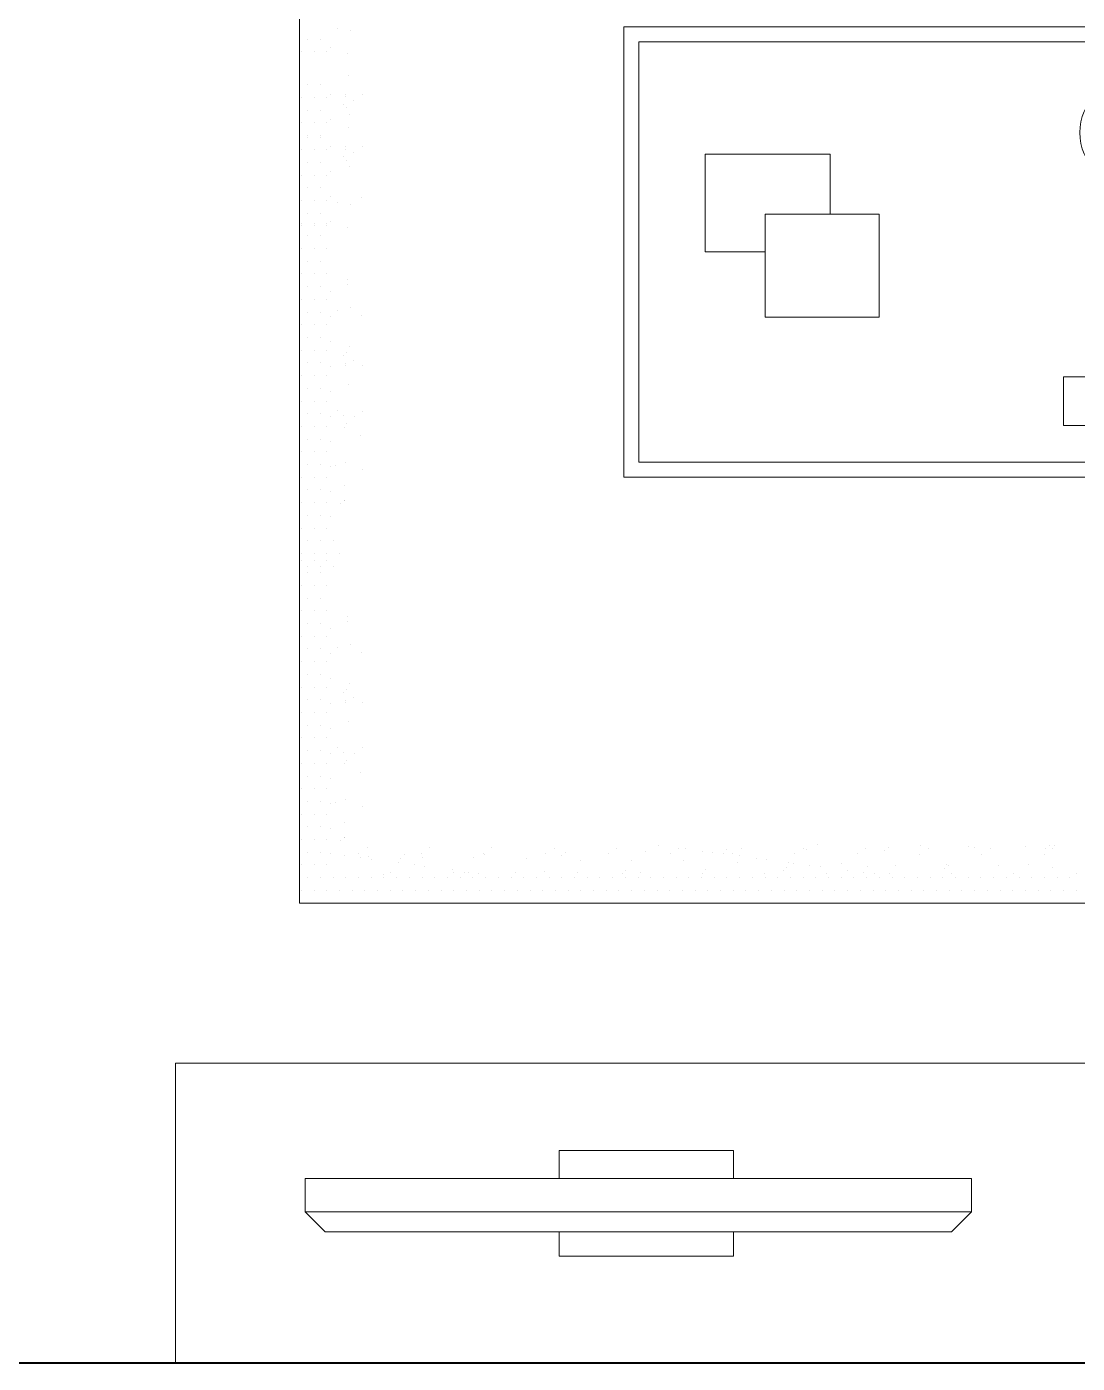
# Model space of a CAD drawing. Header units: millimetres. Extents: x 13204 to 24802, y 21209 to 40694.
# Drawn here: x 23922.7 to 24062.7, y 36410.9 to 36589 of the extents above; entities that cross this region are included whole.
import ezdxf

# ---------------------------------------------------------------- set-up
doc = ezdxf.new("R2010")
doc.units = ezdxf.units.MM
for name, color, linetype, lineweight in [('Hachura', 8, 'Continuous', 0), ('Layout', 6, 'Continuous', 15), ('Mobiliario', 6, 'Continuous', 13), ('MOBILIÁRIO', 6, 'Continuous', 13), ('Paredes', 1, 'Continuous', 40)]:
    doc.layers.add(name, color=color, linetype=linetype, lineweight=lineweight)

# ---------------------------------------------------------------- blocks, each defined once
blk = doc.blocks.new('A$C54701999')
at = {"layer": 'MOBILIÁRIO', "color": 8}
for p, q in [((3.64, 45.84), (6.64, 48.84)), ((3.64, 45.84), (3.64, -48.16)), ((3.64, -48.16), (6.64, -51.16))]:
    blk.add_line(p, q, dxfattribs=at)
for points in [[(6.64, 48.84), (11.64, 48.84), (11.64, -51.16), (6.64, -51.16), (6.64, 48.84)], [(3.64, -13.08), (0, -13.08), (0, 13.08), (3.64, 13.08)], [(11.64, 13.08), (15.89, 13.08), (15.89, -13.08), (11.64, -13.08)]]:
    blk.add_lwpolyline(points, dxfattribs=at)
blk = doc.blocks.new('Mesa8lugaresP4')
at = {"layer": 'Hachura'}
for p, q in [((1103.7, 847.8), (-1090.1, 847.8)), ((-51.9, 847.6), (-51.9, 847.6)), ((-32.8, 847.6), (-32.8, 847.6)), ((-13.8, 847.6), (-13.8, 847.6)), ((5.3, 847.6), (5.3, 847.6)), ((24.3, 847.6), (24.3, 847.6)), ((43.4, 847.6), (43.4, 847.6)), ((62.4, 847.6), (62.4, 847.6)), ((81.5, 847.6), (81.5, 847.6)), ((100.5, 847.6), (100.5, 847.6)), ((119.6, 847.6), (119.6, 847.6)), ((138.6, 847.6), (138.6, 847.6)), ((157.7, 847.6), (157.7, 847.6)), ((176.7, 847.6), (176.7, 847.6)), ((195.8, 847.6), (195.8, 847.6)), ((214.8, 847.6), (214.8, 847.6)), ((233.9, 847.6), (233.9, 847.6)), ((252.9, 847.6), (252.9, 847.6)), ((272, 847.6), (272, 847.6)), ((291, 847.6), (291, 847.6)), ((310.1, 847.6), (310.1, 847.6)), ((329.1, 847.6), (329.1, 847.6)), ((348.2, 847.6), (348.2, 847.6)), ((367.2, 847.6), (367.2, 847.6)), ((386.3, 847.6), (386.3, 847.6)), ((405.3, 847.6), (405.3, 847.6)), ((424.4, 847.6), (424.4, 847.6)), ((443.4, 847.6), (443.4, 847.6)), ((462.5, 847.6), (462.5, 847.6)), ((481.5, 847.6), (481.5, 847.6)), ((500.6, 847.6), (500.6, 847.6)), ((519.6, 847.6), (519.6, 847.6)), ((538.7, 847.6), (538.7, 847.6)), ((557.7, 847.6), (557.7, 847.6)), ((576.8, 847.6), (576.8, 847.6)), ((595.8, 847.6), (595.8, 847.6)), ((614.9, 847.6), (614.9, 847.6)), ((633.9, 847.6), (633.9, 847.6)), ((653, 847.6), (653, 847.6)), ((672, 847.6), (672, 847.6)), ((691.1, 847.6), (691.1, 847.6)), ((710.1, 847.6), (710.1, 847.6)), ((729.2, 847.6), (729.2, 847.6)), ((748.2, 847.6), (748.2, 847.6)), ((767.3, 847.6), (767.3, 847.6)), ((786.3, 847.6), (786.3, 847.6)), ((805.4, 847.6), (805.4, 847.6)), ((824.4, 847.6), (824.4, 847.6)), ((843.5, 847.6), (843.5, 847.6)), ((862.5, 847.6), (862.5, 847.6)), ((881.6, 847.6), (881.6, 847.6)), ((900.6, 847.6), (900.6, 847.6)), ((919.7, 847.6), (919.7, 847.6)), ((938.7, 847.6), (938.7, 847.6)), ((957.8, 847.6), (957.8, 847.6)), ((976.8, 847.6), (976.8, 847.6)), ((995.9, 847.6), (995.9, 847.6)), ((1014.9, 847.6), (1014.9, 847.6)), ((1034, 847.6), (1034, 847.6)), ((1053, 847.6), (1053, 847.6)), ((1072.1, 847.6), (1072.1, 847.6)), ((1091.1, 847.6), (1091.1, 847.6)), ((1103.7, -847.8), (1103.7, 847.8)), ((-61.4, 828.6), (-61.4, 828.6)), ((-42.3, 828.6), (-42.3, 828.6)), ((-23.3, 828.6), (-23.3, 828.6)), ((-4.2, 828.6), (-4.2, 828.6)), ((14.8, 828.6), (14.8, 828.6)), ((33.9, 828.6), (33.9, 828.6)), ((52.9, 828.6), (52.9, 828.6)), ((72, 828.6), (72, 828.6)), ((91, 828.6), (91, 828.6)), ((110.1, 828.6), (110.1, 828.6)), ((129.1, 828.6), (129.1, 828.6)), ((148.2, 828.6), (148.2, 828.6)), ((167.2, 828.6), (167.2, 828.6)), ((186.3, 828.6), (186.3, 828.6)), ((205.3, 828.6), (205.3, 828.6)), ((224.4, 828.6), (224.4, 828.6)), ((243.4, 828.6), (243.4, 828.6)), ((262.5, 828.6), (262.5, 828.6)), ((281.5, 828.6), (281.5, 828.6)), ((300.6, 828.6), (300.6, 828.6)), ((319.6, 828.6), (319.6, 828.6)), ((338.7, 828.6), (338.7, 828.6)), ((357.7, 828.6), (357.7, 828.6)), ((376.8, 828.6), (376.8, 828.6)), ((395.8, 828.6), (395.8, 828.6)), ((414.9, 828.6), (414.9, 828.6)), ((433.9, 828.6), (433.9, 828.6)), ((453, 828.6), (453, 828.6)), ((472, 828.6), (472, 828.6)), ((491.1, 828.6), (491.1, 828.6)), ((510.1, 828.6), (510.1, 828.6)), ((529.2, 828.6), (529.2, 828.6)), ((548.2, 828.6), (548.2, 828.6)), ((567.3, 828.6), (567.3, 828.6)), ((586.3, 828.6), (586.3, 828.6)), ((605.4, 828.6), (605.4, 828.6)), ((624.4, 828.6), (624.4, 828.6)), ((643.5, 828.6), (643.5, 828.6)), ((662.5, 828.6), (662.5, 828.6)), ((681.6, 828.6), (681.6, 828.6)), ((700.6, 828.6), (700.6, 828.6)), ((719.7, 828.6), (719.7, 828.6)), ((738.7, 828.6), (738.7, 828.6)), ((757.8, 828.6), (757.8, 828.6)), ((776.8, 828.6), (776.8, 828.6)), ((795.9, 828.6), (795.9, 828.6)), ((814.9, 828.6), (814.9, 828.6)), ((834, 828.6), (834, 828.6)), ((853, 828.6), (853, 828.6)), ((872.1, 828.6), (872.1, 828.6)), ((891.1, 828.6), (891.1, 828.6)), ((910.2, 828.6), (910.2, 828.6)), ((929.2, 828.6), (929.2, 828.6)), ((948.3, 828.6), (948.3, 828.6)), ((967.3, 828.6), (967.3, 828.6)), ((986.4, 828.6), (986.4, 828.6)), ((1005.4, 828.6), (1005.4, 828.6)), ((1024.5, 828.6), (1024.5, 828.6)), ((1043.5, 828.6), (1043.5, 828.6)), ((1062.6, 828.6), (1062.6, 828.6)), ((1081.6, 828.6), (1081.6, 828.6)), ((1100.7, 828.6), (1100.7, 828.6)), ((-51.9, 809.5), (-51.9, 809.5)), ((-32.8, 809.5), (-32.8, 809.5)), ((-13.8, 809.5), (-13.8, 809.5)), ((5.3, 809.5), (5.3, 809.5)), ((24.3, 809.5), (24.3, 809.5)), ((43.4, 809.5), (43.4, 809.5)), ((62.4, 809.5), (62.4, 809.5)), ((81.5, 809.5), (81.5, 809.5)), ((100.5, 809.5), (100.5, 809.5)), ((119.6, 809.5), (119.6, 809.5)), ((138.6, 809.5), (138.6, 809.5)), ((157.7, 809.5), (157.7, 809.5)), ((176.7, 809.5), (176.7, 809.5)), ((195.8, 809.5), (195.8, 809.5)), ((214.8, 809.5), (214.8, 809.5)), ((233.9, 809.5), (233.9, 809.5)), ((252.9, 809.5), (252.9, 809.5)), ((272, 809.5), (272, 809.5)), ((291, 809.5), (291, 809.5)), ((310.1, 809.5), (310.1, 809.5)), ((329.1, 809.5), (329.1, 809.5)), ((348.2, 809.5), (348.2, 809.5)), ((367.2, 809.5), (367.2, 809.5)), ((386.3, 809.5), (386.3, 809.5)), ((405.3, 809.5), (405.3, 809.5)), ((424.4, 809.5), (424.4, 809.5)), ((443.4, 809.5), (443.4, 809.5)), ((462.5, 809.5), (462.5, 809.5)), ((481.5, 809.5), (481.5, 809.5)), ((500.6, 809.5), (500.6, 809.5)), ((519.6, 809.5), (519.6, 809.5)), ((538.7, 809.5), (538.7, 809.5)), ((557.7, 809.5), (557.7, 809.5)), ((576.8, 809.5), (576.8, 809.5)), ((595.8, 809.5), (595.8, 809.5)), ((614.9, 809.5), (614.9, 809.5)), ((633.9, 809.5), (633.9, 809.5)), ((653, 809.5), (653, 809.5)), ((672, 809.5), (672, 809.5)), ((691.1, 809.5), (691.1, 809.5)), ((710.1, 809.5), (710.1, 809.5)), ((729.2, 809.5), (729.2, 809.5)), ((748.2, 809.5), (748.2, 809.5)), ((767.3, 809.5), (767.3, 809.5)), ((786.3, 809.5), (786.3, 809.5)), ((805.4, 809.5), (805.4, 809.5)), ((824.4, 809.5), (824.4, 809.5)), ((843.5, 809.5), (843.5, 809.5)), ((862.5, 809.5), (862.5, 809.5)), ((881.6, 809.5), (881.6, 809.5)), ((900.6, 809.5), (900.6, 809.5)), ((919.7, 809.5), (919.7, 809.5)), ((938.7, 809.5), (938.7, 809.5)), ((957.8, 809.5), (957.8, 809.5)), ((976.8, 809.5), (976.8, 809.5)), ((995.9, 809.5), (995.9, 809.5)), ((1014.9, 809.5), (1014.9, 809.5)), ((1034, 809.5), (1034, 809.5)), ((1053, 809.5), (1053, 809.5)), ((1072.1, 809.5), (1072.1, 809.5)), ((1091.1, 809.5), (1091.1, 809.5)), ((1062.6, 790.5), (1062.6, 790.5)), ((1081.6, 790.5), (1081.6, 790.5)), ((1100.7, 790.5), (1100.7, 790.5)), ((1072.1, 771.4), (1072.1, 771.4)), ((1091.1, 771.4), (1091.1, 771.4)), ((1062.6, 752.4), (1062.6, 752.4)), ((1081.6, 752.4), (1081.6, 752.4)), ((1100.7, 752.4), (1100.7, 752.4)), ((1072.1, 733.3), (1072.1, 733.3)), ((1091.1, 733.3), (1091.1, 733.3)), ((1062.6, 714.3), (1062.6, 714.3)), ((1081.6, 714.3), (1081.6, 714.3)), ((1100.7, 714.3), (1100.7, 714.3)), ((1072.1, 695.2), (1072.1, 695.2)), ((1091.1, 695.2), (1091.1, 695.2)), ((1062.6, 676.2), (1062.6, 676.2)), ((1081.6, 676.2), (1081.6, 676.2)), ((1100.7, 676.2), (1100.7, 676.2)), ((1072.1, 657.1), (1072.1, 657.1)), ((1091.1, 657.1), (1091.1, 657.1)), ((1062.6, 638.1), (1062.6, 638.1)), ((1081.6, 638.1), (1081.6, 638.1)), ((1100.7, 638.1), (1100.7, 638.1)), ((1072.1, 619), (1072.1, 619)), ((1091.1, 619), (1091.1, 619)), ((1062.6, 600), (1062.6, 600)), ((1081.6, 600), (1081.6, 600)), ((1100.7, 600), (1100.7, 600)), ((1062.6, 561.9), (1062.6, 561.9)), ((1072.1, 580.9), (1072.1, 580.9)), ((1081.6, 561.9), (1081.6, 561.9)), ((1091.1, 580.9), (1091.1, 580.9)), ((1100.7, 561.9), (1100.7, 561.9)), ((1072.1, 542.8), (1072.1, 542.8)), ((1091.1, 542.8), (1091.1, 542.8)), ((1062.6, 523.8), (1062.6, 523.8)), ((1081.6, 523.8), (1081.6, 523.8)), ((1100.7, 523.8), (1100.7, 523.8)), ((1072.1, 504.7), (1072.1, 504.7)), ((1091.1, 504.7), (1091.1, 504.7)), ((1062.6, 485.7), (1062.6, 485.7)), ((1081.6, 485.7), (1081.6, 485.7)), ((1100.7, 485.7), (1100.7, 485.7)), ((1072.1, 466.6), (1072.1, 466.6)), ((1091.1, 466.6), (1091.1, 466.6)), ((1062.6, 447.6), (1062.6, 447.6)), ((1081.6, 447.6), (1081.6, 447.6)), ((1100.7, 447.6), (1100.7, 447.6)), ((1072.1, 428.5), (1072.1, 428.5)), ((1091.1, 428.5), (1091.1, 428.5)), ((1062.6, 409.5), (1062.6, 409.5)), ((1081.6, 409.5), (1081.6, 409.5)), ((1100.7, 409.5), (1100.7, 409.5)), ((1072.1, 390.4), (1072.1, 390.4)), ((1091.1, 390.4), (1091.1, 390.4)), ((1062.6, 371.4), (1062.6, 371.4)), ((1081.6, 371.4), (1081.6, 371.4)), ((1100.7, 371.4), (1100.7, 371.4)), ((1053, 342.4), (1053, 342.4)), ((1072.1, 352.3), (1072.1, 352.3)), ((1072.1, 342.4), (1072.1, 342.4)), ((1091.1, 352.3), (1091.1, 352.3)), ((1091.1, 342.4), (1091.1, 342.4)), ((1043.5, 323.4), (1043.5, 323.4)), ((1062.6, 333.3), (1062.6, 333.3)), ((1062.6, 323.4), (1062.6, 323.4)), ((1081.6, 333.3), (1081.6, 333.3)), ((1081.6, 323.4), (1081.6, 323.4)), ((1100.7, 333.3), (1100.7, 333.3)), ((1100.7, 323.4), (1100.7, 323.4)), ((1053, 304.3), (1053, 304.3)), ((1072.1, 304.3), (1072.1, 304.3)), ((1091.1, 304.3), (1091.1, 304.3)), ((1062.6, 285.3), (1062.6, 285.3)), ((1081.6, 285.3), (1081.6, 285.3)), ((1100.7, 285.3), (1100.7, 285.3)), ((1072.1, 266.2), (1072.1, 266.2)), ((1091.1, 266.2), (1091.1, 266.2)), ((1062.6, 247.2), (1062.6, 247.2)), ((1081.6, 247.2), (1081.6, 247.2)), ((1100.7, 247.2), (1100.7, 247.2)), ((1072.1, 228.1), (1072.1, 228.1)), ((1091.1, 228.1), (1091.1, 228.1)), ((1062.6, 209.1), (1062.6, 209.1)), ((1081.6, 209.1), (1081.6, 209.1)), ((1100.7, 209.1), (1100.7, 209.1)), ((1072.1, 190), (1072.1, 190)), ((1091.1, 190), (1091.1, 190)), ((1062.6, 171), (1062.6, 171)), ((1081.6, 171), (1081.6, 171)), ((1100.7, 171), (1100.7, 171)), ((1072.1, 151.9), (1072.1, 151.9)), ((1091.1, 151.9), (1091.1, 151.9)), ((1062.6, 132.9), (1062.6, 132.9)), ((1081.6, 132.9), (1081.6, 132.9)), ((1100.7, 132.9), (1100.7, 132.9)), ((1072.1, 113.8), (1072.1, 113.8)), ((1091.1, 113.8), (1091.1, 113.8)), ((1062.6, 94.8), (1062.6, 94.8)), ((1081.6, 94.8), (1081.6, 94.8)), ((1100.7, 94.8), (1100.7, 94.8)), ((1072.1, 75.7), (1072.1, 75.7)), ((1091.1, 75.7), (1091.1, 75.7)), ((1062.6, 56.7), (1062.6, 56.7)), ((1081.6, 56.7), (1081.6, 56.7)), ((1100.7, 56.7), (1100.7, 56.7)), ((1072.1, 37.6), (1072.1, 37.6)), ((1091.1, 37.6), (1091.1, 37.6)), ((1062.6, 18.6), (1062.6, 18.6)), ((1081.6, 18.6), (1081.6, 18.6)), ((1100.7, 18.6), (1100.7, 18.6)), ((1062.6, -19.5), (1062.6, -19.5)), ((1072.1, -0.5), (1072.1, -0.5)), ((1081.6, -19.5), (1081.6, -19.5)), ((1091.1, -0.5), (1091.1, -0.5)), ((1100.7, -19.5), (1100.7, -19.5)), ((1072.1, -38.6), (1072.1, -38.6)), ((1091.1, -38.6), (1091.1, -38.6)), ((1062.6, -57.6), (1062.6, -57.6)), ((1081.6, -57.6), (1081.6, -57.6)), ((1100.7, -57.6), (1100.7, -57.6)), ((1072.1, -76.7), (1072.1, -76.7)), ((1091.1, -76.7), (1091.1, -76.7)), ((1062.6, -95.7), (1062.6, -95.7)), ((1081.6, -95.7), (1081.6, -95.7)), ((1100.7, -95.7), (1100.7, -95.7)), ((1072.1, -114.8), (1072.1, -114.8)), ((1091.1, -114.8), (1091.1, -114.8)), ((1062.6, -133.8), (1062.6, -133.8)), ((1081.6, -133.8), (1081.6, -133.8)), ((1100.7, -133.8), (1100.7, -133.8)), ((1072.1, -152.9), (1072.1, -152.9)), ((1091.1, -152.9), (1091.1, -152.9)), ((1062.6, -167.8), (1062.6, -167.8)), ((1062.6, -171.9), (1062.6, -171.9)), ((1081.6, -167.8), (1081.6, -167.8)), ((1081.6, -171.9), (1081.6, -171.9)), ((1100.7, -167.8), (1100.7, -167.8)), ((1100.7, -171.9), (1100.7, -171.9)), ((1072.1, -186.8), (1072.1, -186.8)), ((1091.1, -186.8), (1091.1, -186.8)), ((1062.6, -205.9), (1062.6, -205.9)), ((1081.6, -205.9), (1081.6, -205.9)), ((1100.7, -205.9), (1100.7, -205.9)), ((1072.1, -224.9), (1072.1, -224.9)), ((1091.1, -224.9), (1091.1, -224.9)), ((1062.6, -244), (1062.6, -244)), ((1081.6, -244), (1081.6, -244)), ((1100.7, -244), (1100.7, -244)), ((1072.1, -263), (1072.1, -263)), ((1091.1, -263), (1091.1, -263)), ((1062.6, -282.1), (1062.6, -282.1)), ((1081.6, -282.1), (1081.6, -282.1)), ((1100.7, -282.1), (1100.7, -282.1)), ((1072.1, -301.1), (1072.1, -301.1)), ((1072.1, -303.2), (1072.1, -303.2)), ((1091.1, -301.1), (1091.1, -301.1)), ((1091.1, -303.2), (1091.1, -303.2)), ((1062.6, -322.3), (1062.6, -322.3)), ((1081.6, -322.3), (1081.6, -322.3)), ((1100.7, -322.3), (1100.7, -322.3)), ((1062.6, -360.4), (1062.6, -360.4)), ((1072.1, -341.3), (1072.1, -341.3)), ((1081.6, -360.4), (1081.6, -360.4)), ((1091.1, -341.3), (1091.1, -341.3)), ((1100.7, -360.4), (1100.7, -360.4)), ((1072.1, -379.4), (1072.1, -379.4)), ((1091.1, -379.4), (1091.1, -379.4)), ((1062.6, -428.7), (1062.6, -428.7)), ((1081.6, -428.7), (1081.6, -428.7)), ((1100.7, -428.7), (1100.7, -428.7)), ((1072.1, -447.8), (1072.1, -447.8)), ((1091.1, -447.8), (1091.1, -447.8))]:
    blk.add_line(p, q, dxfattribs=at)
for points in [[(-61.2, 803.7), (-61.2, 803.7)], [(32.3, 803.6), (32.3, 803.6)], [(125.7, 803.4), (125.7, 803.4)], [(219.1, 803.2), (219.1, 803.2)], [(241.7, 803.6), (241.7, 803.6)], [(312.5, 803), (312.5, 803)], [(406, 802.9), (406, 802.9)], [(499.4, 802.7), (499.4, 802.7)], [(592.8, 802.5), (592.8, 802.5)], [(619.8, 803.1), (619.8, 803.1)], [(686.2, 802.4), (686.2, 802.4)], [(779.7, 802.2), (779.7, 802.2)], [(834.7, 803.2), (834.7, 803.2)], [(856.1, 801.7), (856.1, 801.7)], [(873.1, 802), (873.1, 802)], [(966.5, 801.9), (966.5, 801.9)], [(977.9, 804.4), (977.9, 804.4)], [(-26.3, 794.2), (-26.3, 794.2)], [(10.5, 789.7), (10.5, 789.7)], [(54.7, 791.3), (54.7, 791.3)], [(130.5, 790.7), (130.5, 790.7)], [(133.2, 790.3), (133.2, 790.3)], [(136, 795.8), (136, 795.8)], [(210, 790.7), (210, 790.7)], [(252.3, 793.3), (252.3, 793.3)], [(257.3, 801.5), (257.3, 801.5)], [(281.7, 798.3), (281.7, 798.3)], [(291, 787.8), (291, 787.8)], [(322.5, 792.9), (322.5, 792.9)], [(338.1, 790.9), (338.1, 790.9)], [(362.5, 787.7), (362.5, 787.7)], [(369.5, 786.8), (369.5, 786.8)], [(372.4, 794.4), (372.4, 794.4)], [(377.9, 799.4), (377.9, 799.4)], [(403.2, 782.3), (403.2, 782.3)], [(446.3, 787.1), (446.3, 787.1)], [(494.2, 797), (494.2, 797)], [(527.3, 784.2), (527.3, 784.2)], [(605.8, 783.2), (605.8, 783.2)], [(614.2, 798.1), (614.2, 798.1)], [(682.6, 783.6), (682.6, 783.6)], [(736, 800.7), (736, 800.7)], [(850.3, 801.1), (850.3, 801.1)], [(874.7, 797.9), (874.7, 797.9)], [(915.4, 792.6), (915.4, 792.6)], [(931, 790.5), (931, 790.5)], [(955.4, 787.3), (955.4, 787.3)], [(996.2, 781.9), (996.2, 781.9)], [(-25.9, 766.5), (-25.9, 766.5)], [(-15.6, 765.7), (-15.6, 765.7)], [(-13.3, 774.5), (-13.3, 774.5)], [(14.1, 763.2), (14.1, 763.2)], [(67.5, 766.3), (67.5, 766.3)], [(80.1, 774.4), (80.1, 774.4)], [(90.9, 763.6), (90.9, 763.6)], [(100.7, 763.3), (100.7, 763.3)], [(160.9, 766.1), (160.9, 766.1)], [(173.6, 774.2), (173.6, 774.2)], [(220.7, 764.4), (220.7, 764.4)], [(226.2, 769.4), (226.2, 769.4)], [(254.3, 766), (254.3, 766)], [(267, 774), (267, 774)], [(342.5, 767), (342.5, 767)], [(347.8, 765.8), (347.8, 765.8)], [(360.4, 773.9), (360.4, 773.9)], [(418.8, 780.3), (418.8, 780.3)], [(441.2, 765.6), (441.2, 765.6)], [(443.2, 777), (443.2, 777)], [(453.8, 773.7), (453.8, 773.7)], [(462.6, 768), (462.6, 768)], [(468.1, 773.1), (468.1, 773.1)], [(484, 771.7), (484, 771.7)], [(499.6, 769.6), (499.6, 769.6)], [(524, 766.4), (524, 766.4)], [(534.6, 765.5), (534.6, 765.5)], [(547.3, 773.5), (547.3, 773.5)], [(584.4, 770.7), (584.4, 770.7)], [(628, 765.3), (628, 765.3)], [(640.7, 773.3), (640.7, 773.3)], [(704.4, 771.7), (704.4, 771.7)], [(709.9, 776.8), (709.9, 776.8)], [(721.5, 765.1), (721.5, 765.1)], [(734.1, 773.2), (734.1, 773.2)], [(763.6, 780.7), (763.6, 780.7)], [(814.9, 764.9), (814.9, 764.9)], [(826.2, 774.4), (826.2, 774.4)], [(827.5, 773), (827.5, 773)], [(842.1, 779.7), (842.1, 779.7)], [(908.3, 764.8), (908.3, 764.8)], [(918.9, 780), (918.9, 780)], [(921, 772.8), (921, 772.8)], [(946.3, 775.4), (946.3, 775.4)], [(951.8, 780.5), (951.8, 780.5)], [(999.9, 777.1), (999.9, 777.1)], [(1001.7, 764.6), (1001.7, 764.6)], [(1011.8, 779.9), (1011.8, 779.9)], [(1014.4, 772.7), (1014.4, 772.7)], [(1036.2, 776.7), (1036.2, 776.7)], [(1056.8, 772.8), (1056.8, 772.8)], [(-28.2, 761.4), (-28.2, 761.4)], [(-21.2, 760.7), (-21.2, 760.7)], [(171.9, 760.6), (171.9, 760.6)], [(327.2, 760), (327.2, 760)], [(564.7, 761), (564.7, 761)], [(1036.1, 749.4), (1036.1, 749.4)], [(1036.5, 749.1), (1036.5, 749.1)], [(1042, 754.1), (1042, 754.1)], [(1035.7, 726.6), (1035.7, 726.6)], [(1056.8, 735.3), (1056.8, 735.3)], [(1008.5, 702.6), (1008.5, 702.6)], [(1034.2, 691.6), (1034.2, 691.6)], [(1049.3, 697.3), (1049.3, 697.3)], [(1056.8, 697.8), (1056.8, 697.8)], [(1011.5, 651.4), (1011.5, 651.4)], [(1056.8, 660.3), (1056.8, 660.3)], [(1021.6, 623.2), (1021.6, 623.2)], [(1032.3, 633.7), (1032.3, 633.7)], [(1035.3, 639), (1035.3, 639)], [(1056.8, 622.8), (1056.8, 622.8)], [(1009.2, 615.1), (1009.2, 615.1)], [(1037.2, 621.2), (1037.2, 621.2)], [(1046.7, 614.2), (1046.7, 614.2)], [(1056.8, 585.3), (1056.8, 585.3)], [(1030.4, 575.9), (1030.4, 575.9)], [(1009.6, 547.1), (1009.6, 547.1)], [(1033.9, 543.9), (1033.9, 543.9)], [(1035.1, 547.1), (1035.1, 547.1)], [(1056.8, 547.8), (1056.8, 547.8)], [(1022.5, 539.1), (1022.5, 539.1)], [(1032.4, 527.4), (1032.4, 527.4)], [(1037.9, 532.5), (1037.9, 532.5)], [(1028.5, 518.1), (1028.5, 518.1)], [(1056.8, 510.3), (1056.8, 510.3)], [(1010.9, 472), (1010.9, 472)], [(1047, 464.5), (1047, 464.5)], [(1056.8, 472.8), (1056.8, 472.8)], [(1026.6, 460.3), (1026.6, 460.3)], [(1032.2, 425.9), (1032.2, 425.9)], [(1056.8, 435.3), (1056.8, 435.3)], [(1031.2, 417.3), (1031.2, 417.3)], [(1056.8, 267.6), (1056.8, 267.6)], [(1036.1, 244.1), (1036.1, 244.1)], [(1036.5, 243.9), (1036.5, 243.9)], [(1042, 248.9), (1042, 248.9)], [(1035.7, 221.3), (1035.7, 221.3)], [(1056.8, 230.1), (1056.8, 230.1)], [(1008.5, 197.4), (1008.5, 197.4)], [(1034.2, 186.3), (1034.2, 186.3)], [(1049.3, 192), (1049.3, 192)], [(1056.8, 192.6), (1056.8, 192.6)], [(1011.5, 146.2), (1011.5, 146.2)], [(1056.8, 155.1), (1056.8, 155.1)], [(1032.3, 128.5), (1032.3, 128.5)], [(1035.3, 133.8), (1035.3, 133.8)], [(1009.2, 109.9), (1009.2, 109.9)], [(1021.6, 118), (1021.6, 118)], [(1037.2, 116), (1037.2, 116)], [(1046.7, 109), (1046.7, 109)], [(1056.8, 117.6), (1056.8, 117.6)], [(1030.4, 70.7), (1030.4, 70.7)], [(1056.8, 80.1), (1056.8, 80.1)], [(1009.6, 41.9), (1009.6, 41.9)], [(1035.1, 41.9), (1035.1, 41.9)], [(1056.8, 42.6), (1056.8, 42.6)], [(1022.5, 33.9), (1022.5, 33.9)], [(1032.4, 22.2), (1032.4, 22.2)], [(1033.9, 38.7), (1033.9, 38.7)], [(1037.9, 27.2), (1037.9, 27.2)], [(1028.5, 12.9), (1028.5, 12.9)], [(1056.8, 5.1), (1056.8, 5.1)], [(1010.9, -33.2), (1010.9, -33.2)], [(1056.8, -32.4), (1056.8, -32.4)], [(1026.6, -44.9), (1026.6, -44.9)], [(1047, -40.7), (1047, -40.7)], [(1032.2, -79.3), (1032.2, -79.3)], [(1056.8, -69.9), (1056.8, -69.9)], [(1031.2, -87.9), (1031.2, -87.9)], [(1032.2, -165), (1032.2, -165)], [(1056.8, -174.4), (1056.8, -174.4)], [(1026.6, -199.4), (1026.6, -199.4)], [(1010.9, -211.1), (1010.9, -211.1)], [(1047, -203.6), (1047, -203.6)], [(1056.8, -211.9), (1056.8, -211.9)], [(1028.5, -257.2), (1028.5, -257.2)], [(1056.8, -249.4), (1056.8, -249.4)], [(1022.5, -278.1), (1022.5, -278.1)], [(1032.4, -266.5), (1032.4, -266.5)], [(1037.9, -271.5), (1037.9, -271.5)], [(1009.6, -286.2), (1009.6, -286.2)], [(1033.9, -283), (1033.9, -283)], [(1035.1, -286.2), (1035.1, -286.2)], [(1056.8, -286.9), (1056.8, -286.9)], [(1030.4, -315), (1030.4, -315)], [(1028.5, -335.5), (1028.5, -335.5)], [(1056.8, -327.7), (1056.8, -327.7)], [(1022.5, -356.4), (1022.5, -356.4)], [(1032.4, -344.7), (1032.4, -344.7)], [(1037.9, -349.8), (1037.9, -349.8)], [(1009.6, -364.5), (1009.6, -364.5)], [(1033.9, -361.3), (1033.9, -361.3)], [(1035.1, -364.5), (1035.1, -364.5)], [(1056.8, -365.2), (1056.8, -365.2)], [(1030.4, -393.3), (1030.4, -393.3)], [(1032.2, -425.9), (1032.2, -425.9)], [(1056.8, -435.3), (1056.8, -435.3)], [(1026.6, -460.3), (1026.6, -460.3)], [(1047, -464.5), (1047, -464.5)]]:
    blk.add_lwpolyline(points, dxfattribs=at)
blk = doc.blocks.new('MesaCentro01')
at = {"layer": 'Hachura'}
for p, q in [((-217.8, -68.6), (-217.8, -133.7)), ((-138.2, -68.6), (-217.8, -68.6)), ((-138.2, -133.7), (-138.2, -68.6)), ((-362.5, -119.2), (-362.5, -155.4)), ((-304.6, -119.2), (-362.5, -119.2)), ((-304.6, -155.4), (-304.6, -119.2)), ((-217.8, -133.7), (-138.2, -133.7)), ((-362.5, -155.4), (-304.6, -155.4)), ((-181.6, -206), (-275.7, -206)), ((-275.7, -206), (-275.7, -271.1)), ((-181.6, -271.1), (-181.6, -206)), ((107.8, -213.2), (107.8, -350.6)), ((259.8, -213.2), (107.8, -213.2)), ((259.8, -350.6), (259.8, -213.2)), ((-275.7, -271.1), (-181.6, -271.1)), ((339.4, -300), (259.8, -300)), ((339.4, -430.2), (339.4, -300)), ((107.8, -350.6), (259.8, -350.6)), ((173, -350.6), (173, -430.2)), ((173, -430.2), (339.4, -430.2))]:
    blk.add_line(p, q, dxfattribs=at)
for radius in [72.4, 62.4]:
    blk.add_circle((-232.3, -459.1), radius, dxfattribs=at)
at = {"layer": 'Mobiliario'}
for p, q in [((-428, -580.1), (-428, -20)), ((-428, -20), (428, -20)), ((428, -20), (428, -580.1)), ((-428, -580.1), (428, -580.1))]:
    blk.add_line(p, q, dxfattribs=at)
blk.add_lwpolyline([(-448, 0), (448, 0), (448, -600), (-448, -600)], close=True, dxfattribs=at)

msp = doc.modelspace()

# ---------------------------------------------------------------- linework, layer by layer
at = {"layer": 'MOBILIÁRIO'}
for p, q in [((23942.53, 36410.87), (23942.53, 36450.87)), ((23942.53, 36450.87), (24202.07, 36450.87))]:
    msp.add_line(p, q, dxfattribs=at)
at = {"layer": 'Paredes'}
msp.add_line((24478.62, 36410.87), (23833.62, 36410.87), dxfattribs=at)

# ---------------------------------------------------------------- block references
at = {"layer": 'Layout', "color": 8, "xscale": 0.08888888888759539, "yscale": 0.08888888888759539, "zscale": 0.08888888888888889, "rotation": 180}
msp.add_blockref('Mesa8lugaresP4', (24057.13, 36547.56), dxfattribs=at)
at = {"layer": 'MOBILIÁRIO', "xscale": 0.1000000000058208, "yscale": 0.1000000000058208, "zscale": 0.1, "rotation": 180}
msp.add_blockref('MesaCentro01', (24047.08, 36529), dxfattribs=at)
at = {"layer": 'MOBILIÁRIO', "color": 8, "xscale": -0.8882763821166009, "yscale": 0.8882763821166009, "zscale": 0.8882763821170954, "rotation": 270}
msp.add_blockref('A$C54701999', (24005.26, 36425.14), dxfattribs=at)

doc.saveas('drawing.dxf')
